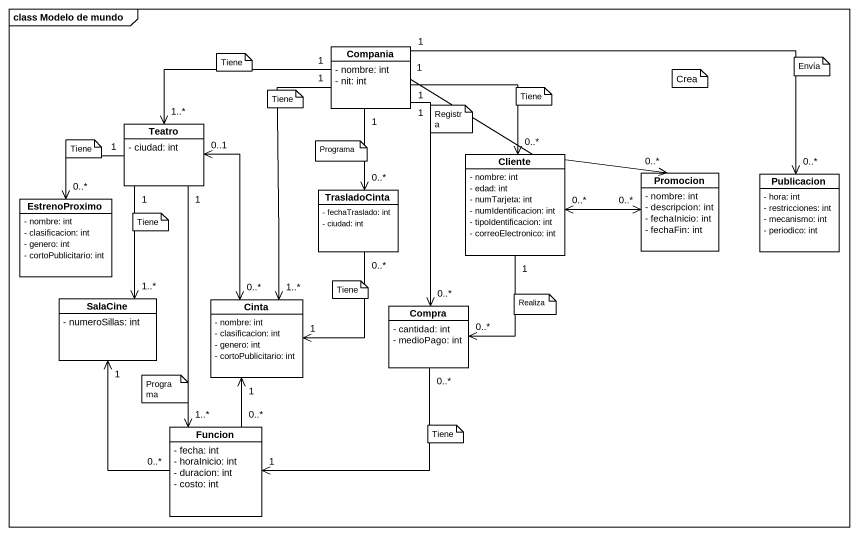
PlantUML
@startuml
mainframe class Modelo de mundo
hide circle
hide empty members
skinparam classAttributeIconSize 0
class Compania {
  - nombre: int
  - nit: int
}
class Teatro {
  - ciudad: int
}
class Cliente {
  - nombre: int
  - edad: int
  - numTarjeta: int
  - numIdentificacion: int
  - tipoIdentificacion: int
  - correoElectronico: int
}
class EstrenoProximo {
  - nombre: int
  - clasificacion: int
  - genero: int
  - cortoPublicitario: int
}
class TrasladoCinta {
  - fechaTraslado: int
  - ciudad: int
}
class Promocion {
  - nombre: int
  - descripcion: int
  - fechaInicio: int
  - fechaFin: int
}
class Publicacion {
  - hora: int
  - restricciones: int
  - mecanismo: int
  - periodico: int
}
class SalaCine {
  - numeroSillas: int
}
class Cinta {
  - nombre: int
  - clasificacion: int
  - genero: int
  - cortoPublicitario: int
}
class Compra {
  - cantidad: int
  - medioPago: int
}
class Funcion {
  - fecha: int
  - horaInicio: int
  - duracion: int
  - costo: int
}
Compania "1" -left-> "1..*" Teatro
Compania "1" --> "0..*" Cliente
Compania "1" -right-> "0..*" Promocion
Compania "1" -right-> "0..*" Publicacion
Compania "1" --> "1..*" Cinta
Compania "1" --> "0..*" Compra
Teatro "1" --> "0..*" EstrenoProximo
Teatro "1" --> "1..*" SalaCine
Teatro "0..1" <--> "0..*" Cinta
Teatro "1" --> "1..*" Funcion
Cliente "0..*" <-right-> "0..*" Promocion
Cliente "1" --> "0..*" Compra
TrasladoCinta "0..*" <-up- "1" Compania
TrasladoCinta "0..*" --> "1" Cinta
Compra "0..*" --> "1" Funcion
Funcion "0..*" -up-> "1" SalaCine
Funcion "0..*" -up-> "1" Cinta
note as N1
  Tiene
end note
note as N2
  Tiene
end note
note as N3
  Tiene
end note
note as N4
  Crea
end note
note as N5
  Envía
end note
note as N6
  Registra
end note
note as N7
  Tiene
end note
note as N8
  Programa
end note
note as N9
  Tiene
end note
note as N10
  Tiene
end note
note as N11
  Realiza
end note
note as N12
  Programa
end note
note as N13
  Tiene
end note
@enduml
